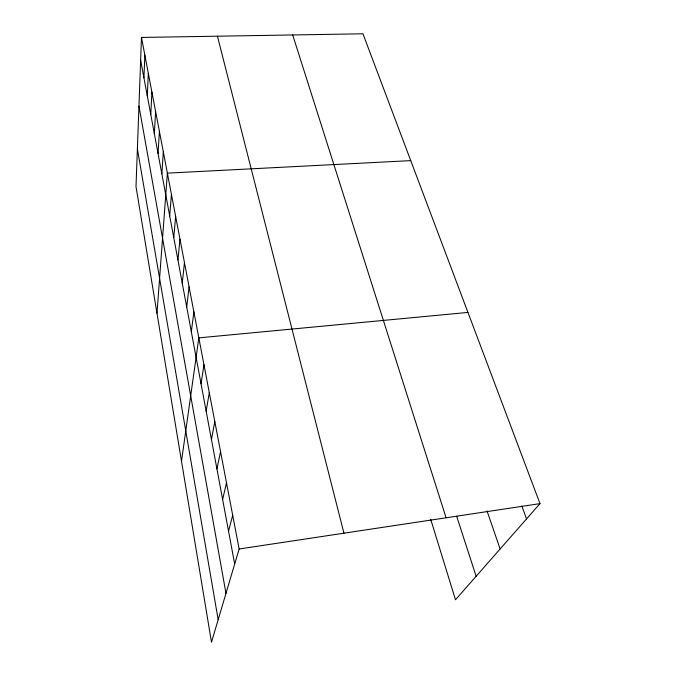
<?xml version="1.0" encoding="UTF-8"?>
<svg xmlns="http://www.w3.org/2000/svg" width="676" height="676" viewBox="0 0 676 676"><rect width="100%" height="100%" fill="white"/><g stroke="black" fill="none" stroke-linecap="round" stroke-linejoin="round"><path stroke-width="1.01" d="M141.478 37.442L136.003 186.627L211.495 642.2L239.135 548.996L141.478 37.442L362.953 33.8L539.997 503.62L455.489 599.756L430.705 519.345M143.929 77.799L144.858 55.111M147.3 95.891L148.331 73.312M150.773 114.506L151.906 92.063M154.356 133.687L155.598 111.396M158.049 153.46L159.409 131.33M161.851 173.842L163.33 151.906M156.993 313.267L167.386 173.141L410.746 160.626M169.701 215.906L171.451 194.418M173.757 237.622L175.642 216.388M177.94 260.023L179.977 239.084M182.258 283.168L184.455 262.541M186.72 307.065L189.086 286.793M191.333 331.772L193.877 311.889M181.506 461.226L198.828 337.865L467.944 312.422M201.034 383.765L203.966 364.778M206.146 411.152L209.298 392.671M211.436 439.518L214.816 421.604M216.928 468.924L220.553 451.644M222.624 499.437L226.511 482.833M228.539 531.116L232.696 515.264M239.135 548.996L539.997 503.62M521.864 506.062L526.553 518.906M487.024 510.904L500.113 548.996M456.646 516.194L476.132 576.273M292.691 34.958L446.092 517.782M217.444 36.191L343.949 533.187M140.642 60.232L234.682 564.021M138.96 106.09L225.978 593.367M137.389 148.864L218.162 619.723"/></g></svg>
